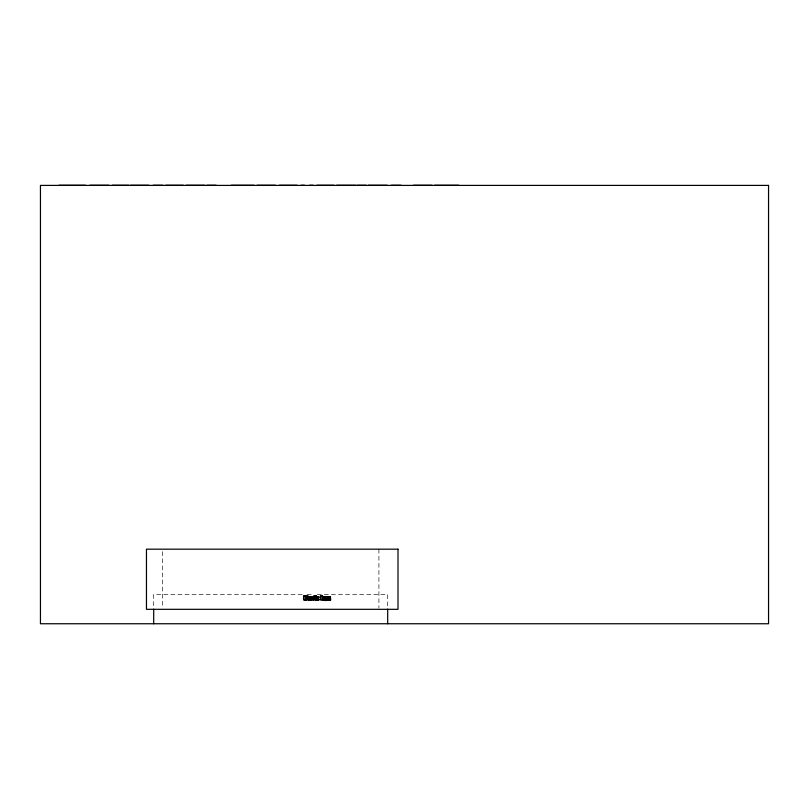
<?xml version="1.0" encoding="UTF-8"?>
<svg xmlns="http://www.w3.org/2000/svg" width="809" height="809" viewBox="0 0 809 809"><rect width="100%" height="100%" fill="white"/><g stroke="black" fill="none" stroke-linecap="round" stroke-linejoin="round"><path stroke-width="0.61" stroke-dasharray="4.04 3.03" d="M302.151 594.494L153.69 594.494L153.69 607.903M307.187 594.494L313.012 594.494M317.249 594.494L387.693 594.494L387.693 607.903M378.915 549.18L378.915 608.085M162.467 551.698L162.467 608.085"/><path stroke-width="1.21" d="M325.875 598.488C328.221 596.638 328.13 601.188 330.638 599.894L327.827 599.56M329.132 598.488L330.648 598.306L328.687 598.488L329.344 599.56L330.638 599.429M307.167 599.418C303.668 601.138 308.563 596.617 305.215 596.112C307.996 594.575 309.159 599.499 306.459 599.53M310.707 600.076C307.946 599.975 309.625 595.111 311.799 597.173C313.801 599.782 308.886 601.502 307.835 599.085M326.856 600.025L320.455 599.995L320.455 595.626L322.569 595.626L322.569 599.53L327.382 599.894C323.327 603.008 322.073 594.898 325.703 597.355M326.411 600.076C320.182 596.243 332.094 596.253 325.43 598.488L326.088 599.56L327.382 599.429M328.12 598.377L329.475 596.718L330.648 598.306M311.253 599.459C308.269 600.369 311.01 594.787 311.607 598.387C309.442 602.462 310.858 596.284 308.553 597.467M325.461 598.043C325.764 595.808 328.383 598.943 325.309 598.043M328.717 598.043C329.02 595.808 331.639 598.943 328.565 598.043M318.412 599.499L316.046 599.56C320.981 601.107 314.974 595.566 318.898 597.305C315.459 596.536 323.074 601.957 315.53 599.884L317.988 600.076M317.644 597.386L316.127 597.386L317.381 597.305C317.209 595.434 313.639 598.468 317.067 597.618M317.047 599.884L315.965 598.347L317.472 598.347M317.532 599.489L316.471 600.076M312.537 597.386C314.499 596.385 311.708 597.386 312.132 596.789M312.77 597.264L314.792 597.275C315.045 595.626 313.134 598.195 313.639 596.789M326.816 597.436L327.958 596.718L328.96 597.355M310.464 597.416C309.705 595.464 305.964 598.306 309.341 597.699M314.792 597.275L313.639 597.881L313.639 599.995L311.566 599.995L311.566 596.789L318.898 596.82M324.166 597.376L325.157 597.376M327.423 597.376L328.414 597.376M310.069 599.823L309.19 600.076M305.893 599.843L304.993 599.995M306.51 599.995C309.281 600.268 309.362 595.242 306.5 595.626M328.778 599.803L324.894 600.076M330.638 599.894L327.534 599.954L326.603 598.377M325.006 599.631L325.865 599.894M328.262 599.631L329.121 599.894M59.027 185.251L85.562 185.251M89.87 185.251L108.962 185.251M112.208 185.251L128.934 185.251M130.441 185.251L148.876 185.251M153.134 185.251L162.953 185.251M165.633 185.251L183.4 185.251M185.979 185.251L204.788 185.251M206.77 185.251L216.155 185.251M231.172 185.251L254.168 185.251M257.009 185.251L275.434 185.251M279.338 185.251L297.105 185.251M301.16 185.251L304.558 185.251M309.645 185.251L313.093 185.251M316.845 185.251L334.117 185.251M336.574 185.251L355.657 185.251M356.921 185.251L366.305 185.251M368.328 185.251L387.137 185.251M391.263 185.251L401.082 185.251M413.46 185.251L432.117 185.251M434.504 185.251L458.814 185.251M307.066 595.657L303.577 595.626L303.577 599.995L306.985 599.965M307.511 595.768L304.983 595.626M305.873 596.334L308.178 596.263M306.115 596.557L308.381 596.557M306.277 596.799L307.794 596.799M308.603 596.83L311.334 596.83M324.166 596.83L326.715 596.82M327.423 596.83L329.971 596.82M308.35 596.971L309.857 596.971M310.069 596.971L311.586 596.971M312.537 596.89L314.054 596.89M315.834 596.961L317.35 596.961M323.934 596.981L326.917 596.951M327.19 596.981L330.173 596.951M306.389 597.082L307.905 597.082M308.128 597.173L311.799 597.173M312.314 597.093L313.831 597.093M316.4 597.184L318.473 597.194M323.731 597.184L330.345 597.133M308.674 597.325L311.263 597.325M315.621 597.244L318.898 597.305M324.379 597.204L327.22 597.355M327.635 597.204L330.476 597.355M306.459 597.406L309.473 597.416M309.867 597.467L314.044 597.386M323.56 597.436L329.92 597.376M325.269 597.659L326.785 597.659M328.535 597.659L330.042 597.659M306.48 597.77L307.996 597.77M310.039 597.851L311.546 597.851M323.438 597.72L324.955 597.72M307.754 598.023L309.271 598.023M315.601 597.891L317.108 597.891M323.367 598.033L324.884 598.033M306.459 598.154L307.976 598.154M315.732 598.134L317.249 598.134M323.347 598.377L324.864 598.377M306.389 598.508L309.24 598.397M310.09 598.387L311.607 598.387M316.279 598.518L317.795 598.518M316.602 598.67L318.119 598.67M306.277 598.812L309.271 598.761M316.946 598.882L318.453 598.882M323.378 598.741L324.884 598.741M326.634 598.741L328.141 598.741M310.039 598.933L311.546 598.933M317.027 599.014L318.544 599.014M306.115 599.075L309.341 599.085M317.057 599.156L318.564 599.156M323.458 599.054L324.965 599.054M326.715 599.054L328.221 599.054M305.913 599.277L307.43 599.277M307.956 599.368L309.473 599.368M309.867 599.327L311.384 599.327M317.017 599.348L318.534 599.348M323.59 599.348L325.107 599.348M326.846 599.348L328.363 599.348M308.128 599.611L310.717 599.631M316.491 599.631L318.23 599.6M323.782 599.6L330.163 599.58M308.34 599.813L309.857 599.813M317.29 599.803L318.807 599.803M324.015 599.803L325.521 599.803M308.593 599.954L311.323 599.965M318.443 600.005L313.963 599.995L313.963 596.789M327.534 599.954L330.112 600.025M328.151 600.076L329.668 600.076M306.186 596.091L307.107 596.193M308.674 599.459L308.381 598.933M387.693 609.126L387.693 623.749M321.972 595.626L321.972 599.995M316.036 596.789L316.036 599.995M315.47 595.626L315.47 596.203M315.47 596.789L315.47 599.995M314.519 595.626L314.519 596.203M313.083 596.789L313.083 599.995M305.691 596.091L305.691 599.53M305.094 595.626L305.094 599.995M153.69 609.126L153.69 623.749M768.55 185.403L40.45 185.403L40.45 623.749L768.55 623.749L768.55 185.403M398.008 549.18L146.459 549.18L146.459 609.319L398.008 609.319L398.008 549.18M316.036 595.626L313.963 595.626L313.963 596.203L316.036 596.203L316.036 595.626"/></g></svg>
